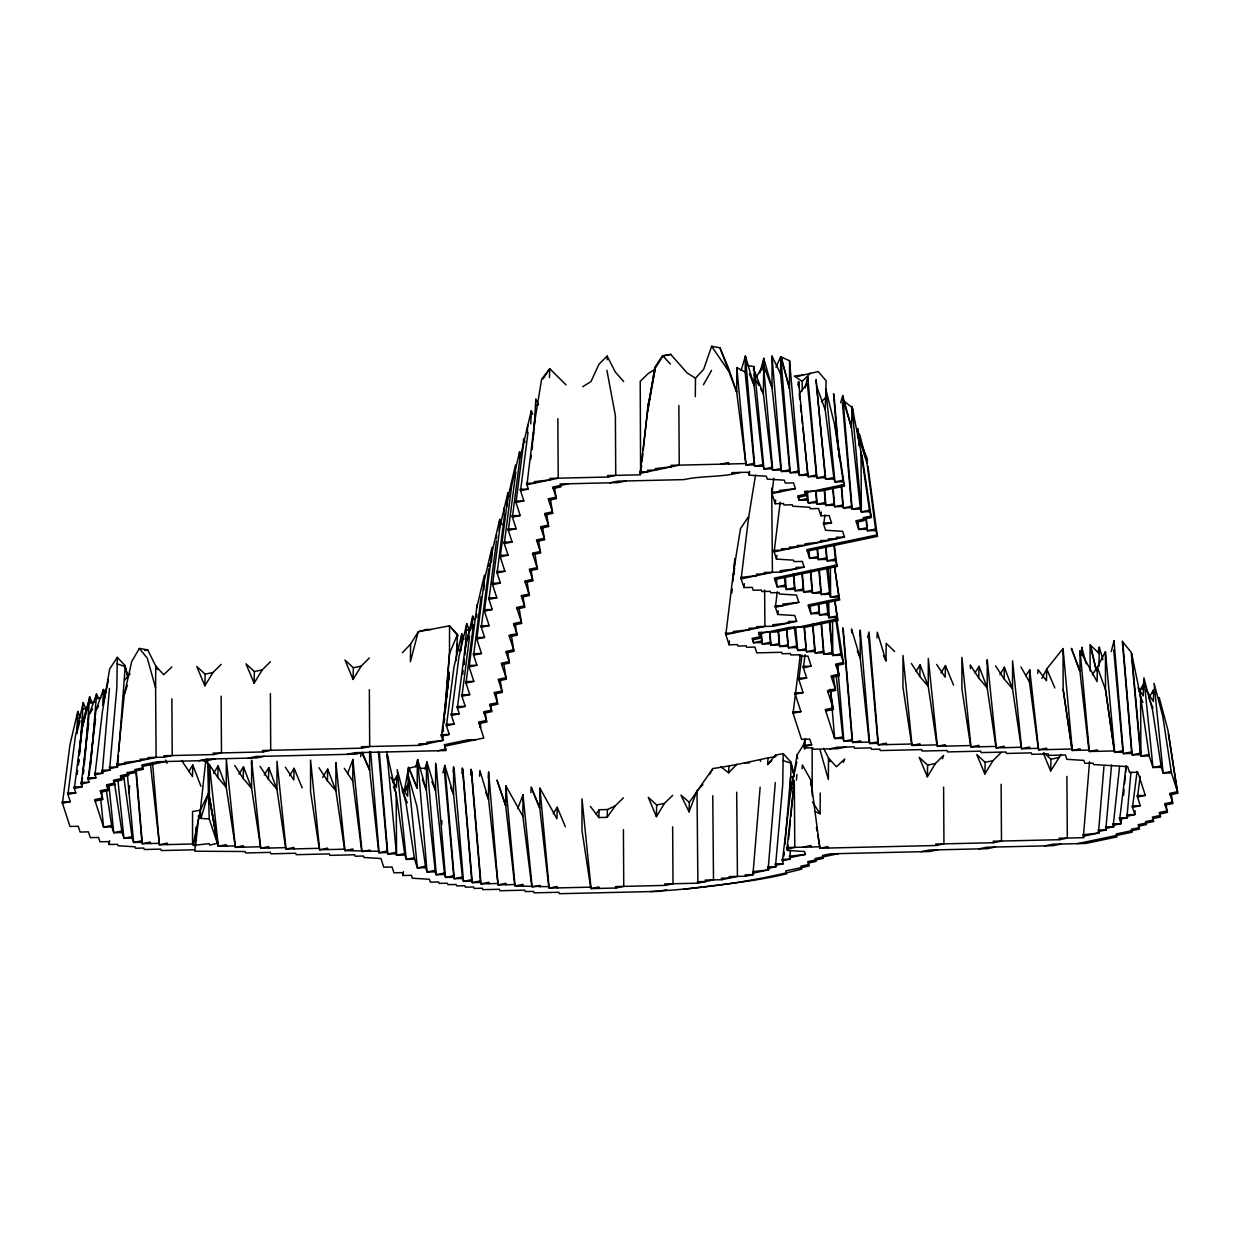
<?xml version="1.0" encoding="UTF-8"?>
<svg xmlns="http://www.w3.org/2000/svg" width="1240" height="1240" viewBox="0 0 1240 1240"><rect width="100%" height="100%" fill="white"/><g stroke="black" fill="none" stroke-linecap="round" stroke-linejoin="round"><path stroke-width="1.5" d="M369.644 751.347L369.629 770.025L378.603 851.291L379.068 852.748L387.361 852.547L378.401 751.75M269.002 848.036L268.538 846.595L260.726 848.238L251.658 760.368L251.596 788.284L260.726 848.238L285.572 847.649L286.053 849.09L319.192 848.315L319.656 849.757L344.519 849.183L344.983 850.625L378.603 851.291M353.276 850.438L352.811 848.982L344.983 850.625L335.916 762.724L335.87 790.686L344.519 849.183M435.643 763.143L435.565 790.531L444.587 874.541L436.294 874.727L434.884 870.387L427.071 872.03L425.196 866.249L417.384 867.891L414.098 857.755L406.271 859.398L404.395 853.601L396.583 855.244L395.653 852.361L387.826 854.004L386.896 851.105L379.068 852.748L370.621 751.58M480.546 722.362L480.531 727.88L479.694 722.145M506.339 884.755L505.874 883.298L498.061 884.941L488.637 772.163L488.575 799.459L498.061 884.941L514.631 884.554L515.096 886.011L548.716 886.678L549.181 888.119L590.612 887.143L591.077 888.599L615.939 888.01L623.751 886.368L623.41 829.591M775.961 367.149L780.782 356.655L789.508 388.492L781.231 357.012L789.57 360.762L789.508 388.492L798.529 472.549L790.236 472.75L789.307 469.851L781.479 471.495L780.549 468.596L772.737 470.239L771.792 467.341L763.98 468.983L762.569 464.643L754.757 466.286L753.812 463.388L746 465.031L736.684 392.15L736.793 367.505L745.147 372.093L754.277 464.845L746 465.031L736.793 367.505M1113.69 649.853L1122.959 752.184L1114.682 752.37L1114.202 750.929L1089.355 751.502L1088.875 750.061L1072.305 750.448L1071.841 749.007L1038.686 749.782L1038.221 748.34L1021.652 748.728L1021.187 747.271L996.324 747.86L995.86 746.418L970.998 746.992L970.533 745.55L937.378 746.325L936.913 744.884L912.051 745.457L911.586 744.015L878.432 744.79L877.501 741.892L869.69 743.535L860.265 630.308L860.204 658.037L869.209 742.093L869.69 743.535L877.966 743.349L868.666 638.259M1004.601 747.658L1004.137 746.216L996.324 747.86L987.257 659.99L987.195 687.921L995.86 746.418M1098.935 666.562L1099.322 647.202L1102.918 659.711M127.674 676.978L125.271 665.771L117.32 657.37L116.839 687.921L109.678 768.661L117.506 767.018L118.451 755.47M775.372 755.175L775.853 756.617L768.025 757.873L767.668 764.553L775.372 755.175L783.2 753.579L782.735 784.564L775.574 865.318L783.386 863.676L781.975 859.336L790.268 859.134L789.322 856.236L805.427 854.407L804.496 851.508L787.447 850.454L786.517 847.555L819.655 846.78L820.12 848.222L936.138 845.51L943.95 843.866L943.609 787.09M417.167 788.113L417.307 765.964L409.045 768.32L417.167 788.113L408.58 767.405L404.565 789.663M155.605 687.999L155.744 666.019L147.668 649.822L139.361 648.458L131.703 661.556L124.325 694.338L117.025 765.576L156.116 757.361L155.605 687.999L147.343 658.269L139.361 648.458M361.569 850.237L352.749 781.061L352.904 759.485L347.572 773.652M531.665 885.608L522.861 816.23L523.017 794.855L517.685 808.62M815.362 811.72L820.09 813.765L820.26 792.98M1122.309 641.064L1131.717 753.424L1123.44 753.625L1122.495 750.727L1114.682 752.37L1105.429 651.713L1097.354 667.105L1097.105 681.659L1080.102 650.783L1079.947 671.351L1088.875 750.061M553.179 813.75L557.24 807.287L556.946 818.772L539.942 788.191L539.772 808.139L548.716 886.678M840.627 402.69L842.735 395.576L852.159 509.206L859.971 507.563L861.382 511.903L869.674 511.702L860.994 452.12L852.066 406.503L851.462 427.49L860.436 509.005L852.159 509.206L851.213 506.308L843.402 507.95L842.456 505.052L834.644 506.695L833.714 503.796L825.887 505.439L824.957 502.541L817.129 504.184L816.199 501.301L808.387 502.944L806.976 498.604L799.149 500.232L797.754 495.892L805.566 494.249M695.299 396.645L695.5 378.185L703.669 369.349L711.636 346.286L719.944 347.758L728.515 368.11L736.684 392.15L719.944 347.758M747.611 365.552L754.261 366.622L754.075 385.408L763.034 466.085L754.757 466.286L745.38 356.159L741.148 370.497M456.134 660.75L457.498 634.462L449.546 625.812L418.268 631.764L410.595 644.118L410.393 661.695L418.268 631.764L426.529 629.439L431.225 629.625M780.58 373.953L772.039 356.128L781.479 471.495L789.771 471.293L780.58 373.953L780.782 356.655L780.084 360.329M883.577 655.665L885.995 660.843L886.212 643.389L894.613 651.465M745.147 372.093L745.38 356.159L754.075 385.408L749.332 373.674M118.761 751.611L125.271 665.771M792.004 787.601L790.206 790.996L791.167 762.414L783.2 753.579M79.98 716.782L77.764 711.496L76.756 733.429M86.18 709.668L83.235 702.615L80.259 745.411M92.597 703.778L89.652 696.787L85.219 754.664M91.559 755.796L96.549 694.013L98.751 698.833M188.744 771.559L192.789 765.003L192.51 776.612L181.629 760.492M204.848 685.813L205.142 674.157L196.742 666.407L204.848 685.813L212.954 672.529L221.138 664.376M260.245 846.78L235.399 847.37L226.269 787.415L217.837 777.542L218.116 765.87L213.621 773.279M243.458 766.739L251.596 788.284L243.164 778.425L243.458 766.739L238.948 774.132M254.107 683.209L254.386 671.553L245.985 663.803L254.107 683.209L262.198 669.91L270.382 661.773M285.572 847.649L276.923 789.152L268.491 779.278L268.786 767.607L264.275 775M289.602 775.806L294.113 768.32L293.818 779.976L285.355 767.204M327.716 769.125L335.87 790.686L327.438 780.812L327.716 769.125L322.663 777.356M353.075 679.427L353.353 667.771L344.953 660.021L353.075 679.427L361.166 666.128L369.349 657.99M461.14 650.442L461.745 633.95L463.962 639.236M469.696 630.679L466.752 623.627L464.845 655.046M472.207 627.688L472.688 616.202L474.161 619.721M476.703 617.582L476.78 614.25M483.848 589.914L484.421 575.096L476.594 608.499L469.123 666.918L476.935 665.275L473.184 653.697L481.461 653.495L476.315 637.577L484.592 637.391L480.841 625.812L489.134 625.611L483.972 609.693L492.249 609.507L488.498 597.928L496.791 597.726L492.094 583.265L500.387 583.064L496.636 571.485L504.913 571.299L499.751 555.38L508.043 555.179L503.812 542.159L512.105 541.973L507.889 528.938L516.165 528.751L511.95 515.732L520.226 515.53L515.546 501.053L523.822 500.867L520.072 489.289L528.364 489.087L526.489 483.305L534.765 483.12L534.3 481.663L550.405 479.834L549.94 478.377L607.941 477.028L615.753 475.385L615.381 415.648L606.903 370.279M491.505 562.03L492.079 547.212L484.251 580.615L476.78 639.034L484.592 637.391M499.255 530.813L499.736 519.327L501.952 524.613M507.346 506.044L507.857 492.885L509.33 496.418M515.034 476.501L515.514 465.015L507.703 498.418L500.232 556.822L508.043 555.179M530.782 423.847L531.309 410.688L532.782 414.222M534.115 428.404L535.835 398.924L538.052 404.209M656.394 816.649L656.673 805.008L648.272 797.258L656.394 816.649L664.5 803.365L672.669 795.367M780.782 356.655L790.236 472.75L798.064 471.107L799.459 475.447L807.287 473.804L808.216 476.703L816.044 475.06L816.974 477.943L824.802 476.3L825.732 479.198L834.024 479.012L825.22 409.82L826.15 380.804L818.183 371.582L797.863 376.294M936.913 744.884L928.249 686.386L919.832 676.513L920.111 664.826L916.066 671.398M927.334 776.767L927.629 765.111L919.227 757.361L927.334 776.767L935.441 763.468L943.609 755.331L942.462 758.818M940.943 673.025L945.438 665.554L945.159 677.211L936.68 664.439M979.058 666.361L987.195 687.921L978.763 678.048L979.058 666.361L974.996 672.933M984.87 773.962L985.149 762.306L976.763 754.556L984.87 773.962L992.976 760.663L1001.145 752.525M1021.187 747.271L1012.522 688.789L1004.105 678.915L1004.385 667.229L999.89 674.638M1038.221 748.34L1029.464 681.892L1029.743 669.864L1025.682 675.722M1061.115 754.416L1050.698 770.939L1050.977 759.298L1043.987 752.835M1139.033 691.61L1143.528 684.232L1143.249 695.873L1137.948 687.782M1149.186 697.206L1153.696 689.812L1153.401 701.468L1145.993 690.184M105.043 692.974L103.432 689.486L102.75 705.281L108.5 679.908M392.77 782.626L396.831 776.054L396.537 787.322L390.863 777.263M123.644 775.729L132.2 838.116L123.923 838.318L121.567 831.079L113.755 832.722L111.414 825.484L103.587 827.126L94.674 799.63L102.486 798.002L101.618 792.375M734.545 568.556L733.956 574.26L734.855 558.636L735.32 559.689M689.347 802.357L680.962 795.135L689.037 811.859L689.347 802.357L712.845 768.537C731.321 765.886 749.642 761.887 768.025 757.873M859.134 442.634L859.258 438.867L857.476 435.689M1081.59 654.906L1081.854 647.389L1086.225 663.865M549.429 377.596L549.754 368.729L566.107 384.912M615.241 805.83L607.12 817.346L598.827 817.548L599.168 809.736L607.461 809.534L615.241 805.83L623.425 797.832M607.12 817.346L607.461 809.534M417.462 763.484L417.663 759.624L426.374 790.19L435.364 871.844L427.071 872.03L417.663 759.624L415.818 766.956M426.684 765.7L426.886 761.903L435.565 790.531L431.877 781.712M441.704 824.662L441.905 820.849M444.649 769.281L444.85 765.468L453.546 794.437L462.567 878.494L454.274 878.679L453.344 875.797L445.517 877.424L444.121 873.084L436.294 874.727L426.886 761.903L425.041 769.281M453.313 772.443L453.607 766.707L453.546 794.437L450.6 787.385M453.887 772.35L454.088 768.552L463.496 881.376L471.789 881.191L462.365 767.963L462.055 773.698M462.629 773.233L462.83 769.42L472.254 882.632L480.546 882.446L471.123 769.218L470.812 774.938M471.386 774.861L471.603 771.048L481.012 883.888L497.581 883.5M479.57 776.193L479.88 770.474L488.575 799.459L485.631 792.407M488.328 777.961L488.637 772.163M756.23 377.317L763.421 364.947L772.737 470.239L781.014 470.038L772.024 387.748L763.778 358.422L763.375 393.871L772.257 468.798L763.98 468.983L754.773 371.829L763.375 393.871L760.693 388.864M763.577 362.235L763.778 358.422L759.841 373.007M859.955 636.043L860.265 630.308M877.005 637.98L877.316 632.199L885.995 660.843M1099.012 653L1099.322 647.202L1097.85 652.612M129.115 793.492L129.549 785.773M477.043 607.678L477.229 604.423M488.762 566.572L488.947 563.317M496.434 538.687L496.604 535.447M503.905 514.058L504.262 507.563M519.219 458.289L519.591 451.794L521.064 455.312M523.296 445.067L523.652 438.572L525.125 442.107M527.357 431.846L527.713 425.351M1081.528 653.139L1081.854 647.389M720.657 766.677L728.577 772.768L728.95 766.475M408.115 775.046L408.58 767.405L407.635 796.235L402.349 788.175M360.716 756.71L360.949 752.866M505.625 789.632L505.858 785.804L522.861 816.23M530.829 792.67L531.185 786.935L539.772 808.139L531.665 788.733M754.525 375.704L754.773 371.829M1144.086 683.116L1144.365 679.318L1143.497 683.007M666.593 889.746L658.781 891.374L559.349 893.715L558.868 892.273L534.021 892.846L533.541 891.405L525.264 891.591L524.784 890.149L499.937 890.738L499.457 889.282L482.887 889.669L482.422 888.227L474.13 888.429L473.664 886.972L465.372 887.173L464.907 885.716L456.63 885.918L456.15 884.476L447.873 884.663L447.392 883.221L439.115 883.407L438.65 881.966L430.357 882.167L429.412 879.269L412.378 878.215L411.432 875.316L403.155 875.502L402.21 872.619L393.933 872.805L392.057 867.024L383.764 867.21L380.944 858.529L363.909 857.476L363.444 856.034L355.151 856.22L354.687 854.779L329.825 855.352L329.36 853.91L296.205 854.685L295.74 853.244L270.878 853.818L270.413 852.376L245.551 852.965L245.086 851.508L194.897 851.229L196.075 827.002M251.379 764.165L251.658 760.368M335.653 766.521L335.916 762.724M986.978 663.788L987.257 659.99M443.145 736.576L442.85 740.435L419.399 745.364L361.398 746.712L361.863 748.169L369.69 746.527L369.349 689.75M444.183 723.06L444.478 719.185M445.067 711.466L445.796 701.809M446.09 697.95L449.485 653.542L449.546 625.812L457.979 635.918M773.807 478.268L771.947 493.582L795.398 488.668L793.523 482.871L785.245 483.073L784.3 480.175L767.265 479.121L766.32 476.222L749.286 475.168L749.564 471.355M802.094 768.769L802.388 764.971L810.882 780.193L819.655 846.78M403.155 875.502L403.45 871.658M1037.725 673.444L1038.02 669.662L1046.467 680.76L1046.746 668.964L1063.052 648.567L1072.305 750.448L1080.118 748.805L1080.598 750.262M443.021 731.383L443.331 727.586M443.811 721.897L449.485 653.542L457.498 634.462M760.151 787.245L753.052 873.13L768.692 869.845L767.746 866.946L776.038 866.76L775.093 863.862L783.386 863.676M775.31 782.564L768.226 868.403L776.038 866.76M784.021 856.003L784.331 852.159M784.966 844.487L790.469 777.356L793.6 776.705M1089.557 761.779L1083.419 836.225L1099.043 832.939L1098.113 830.041L1106.39 829.839L1105.46 826.956L1113.737 826.755L1112.807 823.856L1121.084 823.67L1121.425 819.873M1103.941 766.63L1098.578 831.482L1106.39 829.839M1135.158 810.759L1134.848 814.602L1127.036 816.245L1130.957 772.148M109.461 688.495L102.331 771.745L110.158 770.118L109.213 767.219L117.506 767.018L116.56 764.135L124.853 763.933L124.388 762.492L140.476 760.647L140.012 759.206L148.304 759.004L147.839 757.562L164.409 757.175L172.221 755.532L171.88 698.755M790.438 850.113L789.803 857.693L805.427 854.407M796.437 780.115L796.917 774.427M731.864 592.875L732.205 589.062M732.871 581.467L734.855 558.636M1123.58 795.15L1124.091 789.446M1124.587 783.742L1125.254 776.132M1125.579 772.334L1126.075 766.63M1111.552 764.956L1105.925 828.398L1113.737 826.755M78.461 764.367L78.818 760.57M79.36 754.881L79.887 749.193M194.432 849.788L161.278 850.562L160.812 849.121L144.243 849.509L143.778 848.052L135.486 848.253L135.02 846.812L117.971 845.742L117.506 844.301L109.213 844.502L109.585 840.689M463.946 664.516L464.303 660.734M532.146 449.268L532.503 445.47M533.045 439.782L533.758 432.202M805.07 654.627L803.38 667.818L811.208 666.175L807.922 656.053L799.63 656.239L799.165 654.798L790.872 654.984L790.407 653.542L782.13 653.744L781.65 652.287L756.788 652.875L754.912 647.079L746.635 647.28L746.17 645.839L737.878 646.025L737.413 644.583L729.12 644.769L729.476 640.971M82.522 783.029L82.165 786.811L74.353 788.454L81.825 729.895L89.652 696.787M83.421 773.574L83.793 769.792M84.32 764.119L84.862 758.446M90.66 765.25L91.202 759.577M853.523 413.772L852.066 406.503L861.382 511.903L869.193 510.26L871.549 517.499L855.91 520.784L858.731 529.464L866.543 527.822L867.473 530.72L875.765 530.519L866.993 463.218L867.38 459.125L859.258 438.867M787.447 850.454L788.005 844.812M788.562 839.17L790.423 820.384M790.794 816.618L794.313 780.906L794.793 847.37L786.982 849.013L794.313 780.906M804.713 744.217L805.287 738.56M444.168 721.788L444.555 717.976M445.144 712.24L445.749 706.521M446.137 702.693L449.299 672.126L443.657 722.145M530.86 459.017L531.247 455.204M531.836 449.469L535.2 417.028M76.725 733.46L80.011 720.921M77.066 774.179L77.454 770.365M78.058 764.646L78.647 758.911M79.035 755.098L82.6 720.765L90.117 698.229L90.35 701.933M81.701 785.354L82.491 777.744M82.879 773.946L89.001 714.953L96.549 694.013M89.172 775.109L95.883 710.427L103.432 689.486L103.71 693.3M462.753 674.204L463.14 670.39M463.729 664.671L464.334 658.952M464.923 653.216L466.1 641.778L471.897 624.325M641.018 470.968L641.638 465.232M642.041 461.404L642.863 453.747M643.265 449.918L647.947 405.914L655.263 368.249L662.935 355.988L670.747 354.408L687.13 372.976L695.5 378.185M824.91 515.034L823.701 524.442L831.513 522.815L829.173 515.577L820.896 515.763L818.54 508.524L810.263 508.726L809.782 507.284L792.748 506.214L792.283 504.773L783.99 504.975L783.525 503.518L775.232 503.719L775.636 499.921M1119.596 766.32L1113.272 825.313L1121.084 823.67L1119.209 817.873L1127.501 817.687L1126.571 814.788L1134.848 814.602L1132.043 805.923L1140.32 805.721L1137.034 795.584L1145.326 795.398L1137.824 772.241L1129.532 772.443L1127.656 766.646L1093.572 764.538L1093.107 763.081L1084.814 763.282L1083.884 760.384L1066.834 759.33L1065.424 754.99L1048.854 755.377L1048.389 753.936L1031.82 754.323L1031.339 752.866L1006.493 753.455L1006.012 752.014L981.15 752.587L980.685 751.146L947.546 751.921L947.081 750.479L922.219 751.053L921.738 749.611L880.307 750.587L879.842 749.13L871.565 749.332L871.085 747.875L854.515 748.278L854.05 746.821L837.48 747.208L829.653 748.851M77.128 774.427L77.531 770.675M78.151 765.034L78.756 759.392M79.376 753.75L79.996 748.107M80.398 744.357L82.243 727.446L90.117 698.229M234.918 845.913L218.349 846.316L217.419 843.417L209.591 845.06L209.126 843.603L193.022 845.448L200.369 810.201L205.887 759.469M777.263 591.945L775.403 607.228L798.855 602.314L796.499 595.076L779.464 594.022L778.999 592.565L770.707 592.767L770.242 591.325L761.949 591.511L761.484 590.07L753.192 590.255L752.261 587.372L743.969 587.558L744.388 583.761M743.969 587.558L740.683 577.437L756.788 575.593L756.322 574.151L764.6 573.95L764.135 572.508L780.704 572.12L804.155 567.192L802.28 561.41L794.003 561.596L793.523 560.154L776.488 559.101L776.907 555.303M729.12 644.769L725.369 633.191L733.662 633.005L733.181 631.548L749.286 629.718L748.821 628.277L757.113 628.076L756.632 626.634L773.202 626.246L796.654 621.318L794.778 615.536L777.744 614.466L778.162 610.685M804.698 738.947L803.861 746.542L811.673 744.899L809.798 739.118L801.521 739.304L792.608 711.807L800.885 711.62L794.793 692.804L803.071 692.618L798.39 678.14L806.666 677.955L802.916 666.376L811.208 666.175M195.533 845.618L198.912 815.657M442.571 731.771L443.222 725.989M820.896 515.763L821.314 512.027M670.747 354.408L662.47 355.772L654.798 367.335L647.575 411.556L640.15 473.354L679.241 465.139L678.854 405.48M780.177 502.185L774.148 551.862L844.502 537.091L842.626 531.293L825.577 530.24L823.236 523.001L831.513 522.815M1126.184 765.7L1119.689 819.33L1127.501 817.687M88.675 723.587L81.236 783.913L89.048 782.269L87.637 777.929L95.93 777.728L94.519 773.388L102.811 773.202L101.866 770.304L110.158 770.118M95.558 719.045L88.102 779.371L95.93 777.728M448.911 677.304L441.456 736.095L449.268 734.452L445.982 724.315L454.274 724.129L450.988 713.992L459.265 713.806L456.925 706.568L465.217 706.366L461.466 694.803L469.743 694.601L465.527 681.582L473.804 681.38L468.643 665.462L476.935 665.275M469.402 637.841L461.931 696.245L469.743 694.601M473.463 624.619L465.992 683.023L473.804 681.38M481.12 596.735L473.649 655.139L481.461 653.495M488.777 568.85L481.306 627.254L489.134 625.611M496.45 540.966L488.963 599.37L496.791 597.726M504.571 514.538L497.101 572.942L504.913 571.299M515.825 471.975L508.354 530.394L516.165 528.751M523.482 444.106L516.011 502.51L523.822 500.867M528.023 432.326L520.552 490.73L528.364 489.087M800.327 654.689L793.073 713.264L800.885 711.62M801.986 655.092L798.855 679.582L806.666 677.955M1137.08 771.559L1132.507 807.364L1140.32 805.721M1140.165 776.318L1137.514 797.041L1145.326 795.398M755.517 475.168L748.588 517.731L741.148 578.879L772.427 572.307L771.699 488.064M804.776 742.869L797.103 754.974L789.849 797.707L782.44 860.777L790.268 859.134M647.575 411.556L655.263 368.249M797.785 385.221L798.607 381.626L807.751 475.246L799.459 475.447L789.57 360.762M790.206 790.996L796.777 762.182M77.764 711.496L69.936 744.899L62.465 803.303L70.293 801.66L67.472 792.98L75.764 792.794L73.889 786.997L82.165 786.811L80.755 782.471L89.048 782.269M83.235 702.615L75.407 736.018L67.936 794.437L75.764 792.794M461.745 633.95L453.918 667.353L446.446 725.772L454.274 724.129M466.752 623.627L458.924 657.029L451.453 715.449L459.265 713.806M472.688 616.202L464.861 649.605L457.389 708.009L465.217 706.366M499.736 519.327L491.908 552.73L484.437 611.15L492.249 609.507M507.857 492.885L500.046 526.303L492.559 584.707L500.387 583.064M519.591 451.794L511.764 485.196L504.293 543.616L512.105 541.973M531.309 410.688L519.886 458.769L512.414 517.173L520.226 515.53M805.116 387.826L807.721 376.743L816.974 477.943L825.266 477.757L816.06 379.673L816.462 384.586M753.378 370.202L754.261 366.622M647.947 405.914L650.256 396.583M1111.241 651.636L1114.016 640.894L1123.44 753.625L1131.252 751.982L1132.182 754.881L1140.475 754.679L1131.206 652.225L1122.774 642.025L1122.882 645.823M442.882 772.814L444.85 765.468L454.274 878.679L462.101 877.037L463.496 881.376L471.324 879.734L472.254 882.632L480.082 880.989L481.012 883.888L488.824 882.245L489.304 883.686M867.551 637.438L869.023 631.997L878.432 744.79L886.259 743.148L886.724 744.605M207.623 759.469L208.429 793.321L200.927 818.416L209.235 818.958L217.883 844.859L209.374 797.041L209.374 764.6L202.383 759.624M1141.792 689.502L1143.528 684.232M395.669 779.557L396.831 776.054M761.686 370.171L763.421 364.947L772.024 387.748L772.039 356.128L772.179 359.724M1152.534 693.315L1153.696 689.812M405.604 791.29L407.929 784.378L403.418 791.864M124.325 694.338L127.394 685.332M843.386 762.414L844.641 759.066L836.457 766.769L828.506 758.074L823.67 748.356M689.037 811.859L697.019 790.764L702.863 784.672M198.137 816.121L200.927 818.416L200.369 810.201L208.429 793.321L217.419 843.417M1041.91 678.342L1046.746 668.964L1054.852 687.968M709.451 774.628L712.845 768.537M703.437 384.772L711.512 370.497M83.498 719.293L85.297 716.332M89.9 713.481L92.612 709.032M95.883 710.427L98.58 705.994M467 640.305L469.712 635.872M117.32 657.37L109.647 669.042L102.393 711.775L94.984 774.845L102.811 773.202M543.043 378.944L549.754 368.729L541.616 379.238L534.394 423.46L526.954 484.747L558.217 478.19L557.845 418.686M1092.285 674.793L1097.354 667.105L1105.506 689.688L1114.682 752.37M596.115 814.06L599.168 809.736M124.574 680.326L130.092 673.599M804.404 749.162L806.62 746.635M402.427 652.659L410.595 644.118M728.577 772.768L736.761 764.445M821.407 401.853L825.499 397.73M802.234 390.801L802.187 381.362L810.371 373.178M623.643 381.533L615.211 371.861L607.15 356.05L598.982 364.188L590.938 381.641L582.707 386.694M767.668 764.553L771.761 760.585M171.88 666.95L163.696 674.7L155.744 666.019L157.17 669.523M654.611 369.551L648.396 373.426L640.212 381.3L640.584 470.983M103.044 694.168L106.159 692.432M535.479 405.418L538.61 404.674M1050.977 759.298L1058.79 757.439M456.382 650.752L459.513 650.07M568.385 483.786L552.745 487.072L556.512 498.635L548.685 500.278M553.226 488.514L561.038 486.871L560.108 483.972L618.109 482.608L625.921 480.981M609.817 482.81L617.629 481.167L683.922 479.617C702.429 475.493 721.649 477.524 740.048 472.456M720.673 464.163L728.485 462.536L728.95 463.977M545.089 514.941L552.916 513.314L548.22 498.837L556.032 497.193L554.575 487.832M541.028 528.163L548.839 526.519L544.624 513.5L552.436 511.857L550.389 498.759M536.966 541.384L544.779 539.741L540.562 526.721L548.375 525.078L546.623 513.841M805.101 492.807L844.177 484.607L835.047 424.018M798.219 497.349L806.031 495.706L804.62 491.365L821.205 490.978L844.657 486.049L842.782 480.252L834.954 481.895L833.543 477.555L825.732 479.198L816.602 386.214L825.22 409.82M532.906 554.606L540.718 552.962L536.501 539.942L544.314 538.3L542.546 527.062M144.553 650.473L147.668 649.822M529.775 570.71L537.587 569.067L532.425 553.149L540.253 551.521L538.486 540.284M525.249 582.49L533.061 580.847L529.31 569.269L537.121 567.625L535.076 554.528M856.375 522.226L864.202 520.583L863.257 517.685L871.069 516.042L861.94 455.018M521.653 597.153L529.464 595.51L524.768 581.033L532.596 579.39L531.123 570.043M205.142 674.157L212.954 672.529M517.111 608.918L524.923 607.275L521.172 595.696L529 594.068L526.938 580.956M96.162 698.74L100.858 697.764M807.287 551.087L877.641 536.3L875.301 529.077L867.473 530.72L866.202 517.452M254.386 671.553L262.198 669.91M82.879 709.11L87.575 708.133M466.395 630.121L471.076 629.145M513.98 625.038L521.808 623.394L516.646 607.476L524.458 605.833L522.986 596.471M77.407 717.991L80.538 717.325M353.353 667.771L361.166 666.128M774.768 579.545L837.31 566.417L834.97 559.178L827.142 560.821L826.212 557.923L818.385 559.566L817.455 556.667L809.627 558.31L806.822 549.63L877.176 534.859L867.923 466.116M509.454 636.802L517.266 635.159L513.515 623.581L521.343 621.938L519.281 608.84M506.323 652.922L514.15 651.279L508.989 635.361L516.801 633.718L515.329 624.356M501.797 664.687L509.609 663.043L505.858 651.465L513.67 649.822L511.329 634.849M834.21 544.314L836.845 564.975L774.303 578.104L777.108 586.784L784.936 585.14L786.346 589.481L794.158 587.837L795.088 590.736L802.916 589.093L803.846 591.991L811.673 590.349L812.603 593.247L820.43 591.604L821.361 594.487L829.173 592.844L830.583 597.2L838.41 595.557L839.805 599.896L808.542 606.453M498.666 680.807L506.478 679.163L501.332 663.245L509.144 661.602L507.671 652.24M834.489 565.936L839.341 598.439L808.077 605.011L810.882 613.692L818.71 612.048L819.64 614.947L827.468 613.304L828.863 617.644L836.69 616.001L838.085 620.341L806.822 626.913L790.252 627.3L758.989 633.872M142.368 766.444L165.819 761.515M142.833 767.886L135.005 769.529L135.951 772.427L120.311 775.697L121.722 780.053L113.909 781.681M494.605 694.013L502.417 692.37L498.201 679.35L506.013 677.707L503.967 664.609M752.572 639.856L760.384 638.212L758.508 632.415L775.093 632.028L837.62 618.9L835.047 601.695M164.409 757.175L163.928 755.734L213.652 754.556L221.464 752.913L221.123 696.152M120.792 777.154L128.603 775.511L127.658 772.613L143.298 769.327L141.887 764.987L157.526 761.716L207.251 760.538L215.062 758.896M198.958 760.74L206.77 759.097L256.494 757.935L264.306 756.292M121.257 778.596L113.429 780.239L114.84 784.579L107.028 786.222M114.375 783.138L106.562 784.781L108.438 790.562L100.611 792.205M213.652 754.556L213.187 753.114L262.896 751.952L270.723 750.308L270.382 693.532M490.064 705.793L497.891 704.15L494.14 692.571L501.952 690.928L500.185 679.706M248.202 758.12L256.029 756.478L355.462 754.153L363.274 752.51M484.127 713.217L491.954 711.574L489.599 704.336L497.426 702.708L495.954 693.346M95.139 801.087L102.967 799.443L100.145 790.764L107.958 789.12L107.384 785.37M479.121 723.54L486.948 721.897L483.662 711.775L491.474 710.132L490.591 704.521M347.169 754.339L354.997 752.696L446.137 750.557L444.261 744.775L467.713 739.846L476.005 739.66M759.33 632.989L759.918 636.755L752.107 638.399L753.517 642.739L761.329 641.096L762.259 643.994L770.087 642.351L771.017 645.25L778.844 643.607L779.774 646.505L787.601 644.862L788.532 647.761L796.343 646.118L797.754 650.457L805.582 648.814L806.512 651.713L814.324 650.07L815.269 652.953L823.081 651.31L824.027 654.208L831.838 652.566L832.784 655.464L840.596 653.821L843.882 663.958L836.07 665.586M444.726 746.216L483.817 738.017L478.656 722.099L486.483 720.456L485.305 712.969M437.86 750.758L445.671 749.115L445.005 745.411M831.529 677.365L839.341 675.722L835.59 664.144L843.417 662.501L836.365 617.582M795.259 694.261L803.071 692.618M827.933 692.029L835.745 690.386L831.063 675.924L838.876 674.281L837.403 664.919M825.747 711.032L833.559 709.389L827.468 690.587L835.279 688.944L833.234 675.846M209.374 797.041L218.349 846.316L226.161 844.673L226.641 846.114M845.757 747.023L837.946 748.665L813.084 749.239L812.619 747.798L804.326 747.984L803.396 745.101L811.673 744.899M656.673 805.008L664.5 803.365M927.629 765.111L935.441 763.468M985.149 762.306L992.976 760.663M1122.774 642.025L1132.182 754.881L1140.01 753.238L1140.94 756.136L1148.767 754.494L1152.983 767.514L1161.276 767.312L1152.642 710.597L1143.885 677.877L1152.983 767.514L1160.795 765.87L1163.151 773.109L1171.428 772.908L1162.795 716.332L1154.053 683.318L1163.151 773.109L1170.963 771.466L1178 793.166L1170.188 794.809M803.086 847.168L810.898 845.525L811.379 846.982M615.939 888.01L615.474 886.569L665.183 885.407L673.01 883.763L672.654 826.832M650.489 891.576C701.546 888.662 751.889 881.966 801.83 869.07L800.901 866.171L808.712 864.528M838.581 853.632L815.13 858.545L816.06 861.443L808.248 863.087M712.768 795.739L713.496 879.888L697.872 883.174L697.392 881.733L705.684 881.532L705.219 880.09L721.788 879.702L737.428 876.416L736.7 792.174M683.163 889.343C717.743 884.771 752.525 882.027 786.671 873.797L785.726 870.899L809.178 865.985L807.783 861.645L823.407 858.359L822.476 855.461L830.288 853.818L929.721 851.493L937.548 849.849M721.788 879.702L721.324 878.245L729.601 878.06L729.136 876.602L745.705 876.215L753.517 874.572L752.587 871.689L768.692 869.845M921.444 851.679L929.256 850.035L987.257 848.687L995.085 847.044M1165.182 805.132L1172.994 803.489L1169.707 793.368L1177.535 791.725L1168.437 733.708M936.138 845.51L935.673 844.053L993.674 842.704L1001.486 841.061L1001.145 784.284M978.98 848.873L986.792 847.23L1053.085 845.68L1060.898 844.037M1159.71 814.013L1167.522 812.37L1164.716 803.691L1172.529 802.048L1171.351 794.561M1160.175 815.455L1152.363 817.098L1153.774 821.438L1138.134 824.724L1139.545 829.064L1116.093 833.993L1117.023 836.891L1085.76 843.448L1052.62 844.223L1044.793 845.866M1152.828 818.555L1160.64 816.912L1159.245 812.572L1167.057 810.929L1165.879 803.443M993.674 842.704L993.209 841.247L1059.487 839.697L1067.315 838.054L1066.896 776.411M1153.293 819.996L1145.481 821.64L1146.427 824.538L1138.599 826.181M1139.08 827.623L1131.252 829.265L1132.197 832.164L1077.467 843.649M89.296 703.142L95.542 701.933M200.369 810.201L192.541 811.534L192.556 843.99L159.402 844.781L150.536 765.018M802.559 375.038L794.282 376.061L802.187 381.362M419.895 768.382L426.514 768.196L426.374 790.19L422.313 779.309M745.519 463.589L670.949 465.341L671.413 466.782L655.309 468.611L655.789 470.068L647.497 470.255L647.962 471.712L639.685 471.897L640.615 474.796L607.476 475.571L607.941 477.028M795.398 488.668L779.293 490.498L779.774 491.939L771.482 492.14L775.232 503.719M844.502 537.091L836.21 537.277L836.674 538.718L828.398 538.919L828.863 540.361L820.57 540.562L821.051 542.004L804.946 543.849L805.411 545.29L797.119 545.491L797.599 546.933L789.307 547.135L789.771 548.576L781.495 548.762L781.96 550.219L773.667 550.405L776.488 559.101M804.155 567.192L795.879 567.393L796.343 568.835L780.239 570.663L780.704 572.12M828.026 566.587L830.583 597.2L838.876 596.998L834.272 565.254M798.855 602.314L782.75 604.144L783.215 605.601L774.923 605.787L777.744 614.466M827.591 602.346L828.863 617.644L837.155 617.458L834.721 600.656M796.654 621.318L788.376 621.519L788.841 622.961L772.737 624.789L773.202 626.246M829.684 621.302L832.784 655.464L841.061 655.263L836.039 620.837M449.268 734.452L440.975 734.638L442.85 740.435L426.746 742.264L427.226 743.721L418.934 743.907L419.399 745.364M361.863 748.169L262.43 750.495L262.896 751.952M869.209 742.093L852.64 742.481L851.71 739.582L843.882 741.226L842.471 736.886L834.66 738.529L825.282 709.59L833.094 707.947L830.165 689.239M1131.67 653.65L1140.94 756.136L1149.232 755.935L1140.568 696.632L1131.67 653.65L1132.027 659.355M70.293 801.66L62 801.862L69.983 826.46L78.26 826.274L80.135 832.055L88.427 831.854L90.303 837.651L98.58 837.449L99.991 841.79L108.283 841.604L109.213 844.502M158.937 843.324L142.368 843.712L141.422 840.829L133.61 842.471L131.734 836.674L123.923 838.318L118.001 780.983M1099.043 832.939L1082.938 834.768L1083.884 837.666L1059.022 838.24L1059.487 839.697M396.118 853.802L387.826 854.004L379.378 752.835M386.849 751.874L396.583 855.244L404.875 855.058L396.18 793.832L387.345 754.711L387.624 761.716M753.517 874.572L745.24 874.774L745.705 876.215M744.574 762.802L749.549 762.91M116.963 663.834L124.837 666.438L128.123 677.133M782.843 760.446L790.717 763.127L794.329 775.868M662.935 355.988L670.437 364.064M843.246 400.505L851.632 407.139M1098.966 653.17L1090.565 645.374L1095.99 669.104M857.367 431.411L859.646 434.357L865.489 456.769M590.38 806.403L598.827 817.548M728.097 370.373L711.636 346.286M344.286 768.304L352.749 781.061M995.627 665.973L1004.105 678.915M260.028 766.351L268.491 779.278M234.701 765.483L243.164 778.425M217.837 777.542L209.374 764.6L218.349 846.316M978.763 678.048L970.3 664.966L970.455 668.608M911.354 663.431L919.832 676.513M318.959 767.731L327.438 780.812M812.557 802.063L820.09 813.765M1020.954 667.011L1029.464 681.892M756.214 380.525L758.896 385.531M361.847 752.68L369.629 770.025L362.251 752.339M748.635 518.181L748.169 517.126L740.482 528.705L733.274 573.5L725.834 634.648L764.925 626.433L764.615 590.054M456.739 644.04L459.683 651.062M1043.321 753.316L1050.698 770.939M402.117 790.392L407.278 802.745M1139.932 695.299L1142.893 702.367M557.24 807.287L565.347 826.739M1148.628 697.469L1153.045 708.149M945.438 665.554L953.56 685.131M294.113 768.32L302.219 787.896M857.243 650.907L860.204 658.037L851.508 629.005L851.74 632.772M165.649 760.058L167.013 763.36M829.932 761.593L828.506 758.074L828.351 779.449L820.105 750.107M192.789 765.003L200.927 786.269M1004.385 667.229L1012.522 688.789L1012.584 660.858L1021.652 748.728L1029.464 747.085L1029.944 748.526M920.111 664.826L928.249 686.386L928.31 658.456L937.378 746.325L945.19 744.682L945.671 746.139M393.468 786.625L396.18 793.832L396.583 855.244M268.786 767.607L276.923 789.152L276.985 761.236L286.053 849.09L293.865 847.447L294.329 848.904M218.116 765.87L226.269 787.415L226.331 759.5L235.399 847.37L243.21 845.726L243.676 847.168M122.186 775.775L123.535 779.402L122.45 775.775M1097.632 751.316L1097.168 749.875L1089.355 751.502L1080.102 650.783M1046.979 749.58L1046.514 748.139L1038.686 749.782L1029.743 669.864M979.274 746.806L978.81 745.349L970.998 746.992L961.899 657.355L961.899 688.82L970.533 745.55M920.343 745.271L919.863 743.814L912.051 745.457L902.952 655.449L902.952 687.068L911.586 744.015M860.932 742.295L860.452 740.838L852.64 742.481L843.216 628.804M749.286 475.168L748.34 472.269L731.771 472.657L732.236 474.099M828.413 848.036L827.948 846.579L820.12 848.222L817.749 834.892M665.183 885.407L664.718 883.949L697.872 883.174L697.019 790.764M599.37 888.398L598.904 886.957L591.077 888.599L581.994 798.808L581.979 830.568L590.612 887.143M557.473 887.933L556.993 886.476L549.181 888.119L539.942 788.191M540.423 886.863L539.958 885.422L532.146 887.065L523.017 794.855M523.389 885.81L522.908 884.368L515.096 886.011L505.858 785.804L505.688 805.644L514.631 884.554M370.31 851.493L369.846 850.051L362.034 851.679L352.904 759.485M327.949 849.571L327.484 848.129L319.656 849.757L310.574 760.12L310.558 791.601L319.192 848.315M167.695 844.58L167.23 843.138L159.402 844.781L152.551 762.569M150.644 843.526L150.18 842.068L142.368 843.712L136.152 769.529M859.336 445.671L857.77 428.56L858.312 435.969L866.993 463.218M843.789 402.303L851.462 427.49L842.735 395.576M1159.183 697.469L1167.94 730.128L1177.054 790.283M760.213 759.515L760.678 761.36M1096.268 670.685L1090.1 644.568L1090.115 670.964M791.167 762.414L793.554 773.683M816.385 827.282L817.067 831.079M114.266 781.479L122.032 832.536L113.755 832.722L108.918 785.044M106.408 791.011L111.879 826.941L103.587 827.126L100.688 798.529M1063.052 648.567L1063.16 689.548L1072.305 750.448M1063.16 689.548L1071.841 749.007M1114.202 750.929L1105.506 689.688L1105.429 651.713M797.103 754.974L797.599 758.586M794.251 626.712L796.824 647.559L788.532 647.761L786.702 628.603M826.724 567.718L829.653 594.301L821.361 594.487L819.284 569.563M826.476 601.462L827.933 614.745L819.64 614.947L818.679 603.431M806.605 492.482L807.441 500.046L799.149 500.232L798.808 496.45M799.831 399.497L799.226 393.84L807.364 383.454L816.509 476.501L808.216 476.703L802.9 427.738M800.451 405.139L801.273 412.672M801.676 416.439L802.497 423.971M836.179 675.304L842.952 738.343L834.66 738.529L830.676 690.726M784.378 577.034L785.4 586.582L777.108 586.784L776.472 579.142M858.312 435.969L859.227 445.439M865.97 517.87L867.008 529.263L858.731 529.464L858.08 521.854M834.04 545.445L835.435 560.62L827.142 560.821L825.887 545.491M829.39 621.751L832.304 654.023L824.027 654.208L821.469 623.627M795.662 627.626L797.754 650.457L806.047 650.256L804.109 627.394M786.486 629.114L788.067 646.304L779.774 646.505L778.503 631.144M753.161 638.941L753.517 642.739L761.794 642.553L760.988 633.02M127.162 772.272L133.61 842.471L141.903 842.27L135.749 769.885M842.379 402.643L851.694 507.749L843.402 507.95L841.48 484.871M818.865 570.121L820.896 593.046L812.603 593.247L810.697 570.214M818.323 603.942L819.175 613.505L810.882 613.692L810.247 606.05M444.493 772.148L453.809 877.238L445.517 877.424L436.108 764.6M838.612 450.26L833.977 394.49L834.086 398.195M838.922 454.104L839.248 457.947M833.513 393.654L838.147 449.128M841.34 487.382L842.937 506.493L834.644 506.695L833.048 487.506M832.738 487.971L834.179 505.254L825.887 505.439L824.615 490.094M842.751 627.704L852.174 741.039L843.882 741.226L837.651 666.066M824.151 488.637L825.422 503.998L817.129 504.184L816.013 490.761M825.561 545.972L826.677 559.38L818.385 559.566L817.423 548.034M815.703 491.226L816.664 502.743L808.387 502.944L807.426 491.474M817.129 548.529L817.92 558.124L809.627 558.31L808.991 550.668M821.004 622.17L823.562 652.767L815.269 652.953L812.866 624.169M810.387 570.757L812.138 591.79L803.846 591.991L802.249 572.803M812.557 624.65L814.804 651.511L806.512 651.713L804.435 626.898M801.939 573.268L803.38 590.534L795.088 590.736L793.817 575.375M793.352 573.934L794.623 589.294L786.346 589.481L785.385 578.011M778.038 629.75L779.309 645.048L771.017 645.25L769.9 631.78M769.591 632.292L770.552 643.808L762.259 643.994L761.314 632.539M745.38 356.159L745.596 359.801M798.607 381.626L798.87 386.865M816.602 386.214L816.726 389.81M810.882 780.193L811.084 785.757M807.721 376.743L807.845 380.51M208.429 793.321L209.235 818.958M1114.016 640.894L1114.124 644.754M607.15 356.05L607.244 359.74M763.778 358.422L763.871 362.251M1140.568 696.632L1140.94 756.136M860.994 452.12L861.382 511.903M832.552 620.914L832.784 655.464M830.397 568.183L830.583 597.2M828.77 602.175L828.863 617.644M812.2 795.708L812.138 747.736M843.246 481.709L834.954 481.895L825.824 389.065L834.613 424.685L843.246 481.709M414.563 859.196L406.271 859.398L397.188 769.606L405.93 802.637L414.563 859.196M425.661 867.69L417.384 867.891L408.255 775.511L416.966 806.449L425.661 867.69M1071.794 649.218L1071.329 648.38L1079.947 671.351L1071.794 649.218M505.688 805.644L497.039 780.27L505.688 805.644"/></g></svg>
